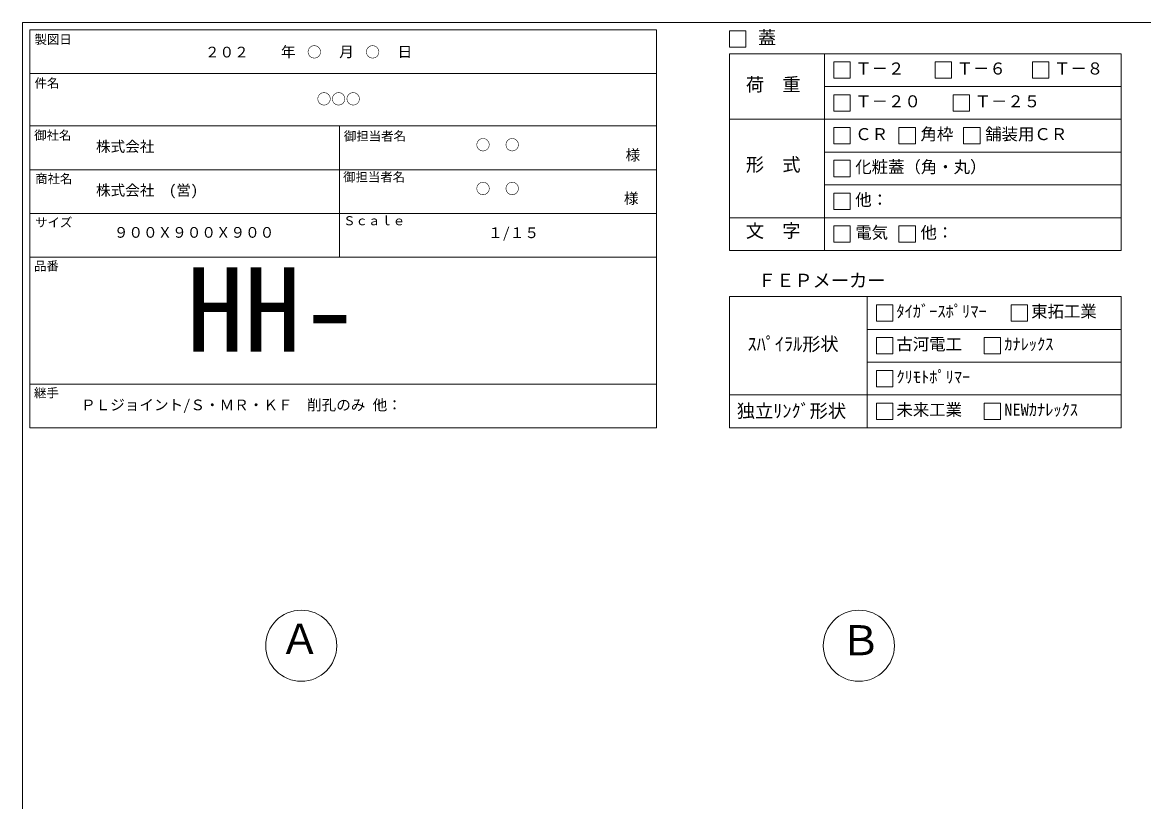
# Model space of a CAD drawing. Units: millimetres, scale not verified. Extents: x -4890 to 4890, y -2351 to 2350.
# Drawn here: x -1230 to 1847, y 213 to 2350 of the extents above; entities that cross this region are included whole.
import ezdxf
from ezdxf.enums import TextEntityAlignment as Align

# ---------------------------------------------------------------- set-up
doc = ezdxf.new("R2010")
doc.units = ezdxf.units.MM
doc.header["$LTSCALE"] = 10
for name, color, linetype, lineweight in [('0-2_waku', 7, 'Continuous', 18), ('0-3_gaikei', 7, 'Continuous', 18), ('0-E_文字１', 7, 'Continuous', 18), ('1-5_文字２', 7, 'Continuous', 5)]:
    doc.layers.add(name, color=color, linetype=linetype, lineweight=lineweight)
doc.styles.add('ＭＳ ゴシック', font='')
doc.styles.get('ＭＳ ゴシック').set_extended_font_data('MS Gothic')

msp = doc.modelspace()

# ---------------------------------------------------------------- linework, layer by layer
at = {"layer": '0-2_waku'}
for p, q in [((-1229.68, 2350.43), (-1229.68, -1924.57)), ((-1209.68, 2330.43), (-1209.68, 1238.43)), ((-1209.68, 2330.43), (510.32, 2330.43)), ((-1209.68, 2330.43), (-1209.68, 1238.43)), ((-1209.68, 2330.43), (510.32, 2330.43)), ((-1209.68, 2330.43), (-1209.68, 1238.43)), ((510.32, 2330.43), (510.32, 1238.43)), ((710.32, 2264.66), (1785.32, 2264.66)), ((710.32, 2264.66), (710.32, 1724.66)), ((970.98, 2264.66), (970.98, 1724.66)), ((1785.32, 2264.66), (1785.32, 1724.66)), ((-1209.68, 2210.43), (510.32, 2210.43)), ((-1209.68, 2210.43), (510.32, 2210.43)), ((-1209.68, 2210.43), (510.32, 2210.43)), ((-1209.68, 2210.43), (510.32, 2210.43)), ((970.98, 2174.66), (1785.32, 2174.66)), ((-1209.68, 2066.43), (510.32, 2066.43)), ((-1209.68, 2066.43), (510.32, 2066.43)), ((-359.68, 2066.43), (-359.68, 1706.43)), ((710.32, 2084.66), (1785.32, 2084.66)), ((970.98, 1994.66), (1785.32, 1994.66)), ((-1209.68, 1946.43), (510.32, 1946.43)), ((970.98, 1904.66), (1785.32, 1904.66)), ((-1209.68, 1826.43), (510.32, 1826.43)), ((710.32, 1814.66), (1785.32, 1814.66)), ((710.32, 1724.66), (1785.32, 1724.66)), ((-1209.68, 1706.43), (510.32, 1706.43)), ((710.32, 1598.43), (1785.32, 1598.43)), ((710.32, 1598.43), (710.32, 1238.43)), ((1088.13, 1598.43), (1088.13, 1238.43)), ((1785.32, 1598.43), (1785.32, 1238.43)), ((1088.13, 1508.43), (1785.32, 1508.43)), ((1088.13, 1418.43), (1785.32, 1418.43)), ((-1209.68, 1358.43), (510.32, 1358.43)), ((710.32, 1328.43), (1785.32, 1328.43)), ((-1209.68, 1238.43), (510.32, 1238.43)), ((710.32, 1238.43), (1785.32, 1238.43)), ((710.32, 1238.43), (1785.32, 1238.43))]:
    msp.add_line(p, q, dxfattribs=at)
msp.add_lwpolyline([(-1229.68, 2350.43), (4890.32, 2350.43), (4890.32, -1924.57)], dxfattribs=at)
at = {"layer": '0-3_gaikei'}
for centre in [(-464.68, 640.43), (1065.32, 640.43)]:
    msp.add_circle(centre, 97.5, dxfattribs=at)
at = {"layer": '0-E_文字１'}
for p, q in [((710.32, 2327.47), (710.32, 2282.47)), ((710.32, 2282.47), (755.32, 2282.47)), ((996.28, 2242.16), (1041.28, 2242.16)), ((996.28, 2242.16), (996.28, 2197.16)), ((996.28, 2242.16), (996.28, 2197.16)), ((996.28, 2242.16), (1041.28, 2242.16)), ((996.28, 2242.16), (996.28, 2197.16)), ((996.28, 2242.16), (1041.28, 2242.16)), ((1041.28, 2242.16), (1041.28, 2197.16)), ((1041.28, 2242.16), (1041.28, 2197.16)), ((1041.28, 2242.16), (1041.28, 2197.16)), ((1274.37, 2242.16), (1319.37, 2242.16)), ((1274.37, 2242.16), (1274.37, 2197.16)), ((1319.37, 2242.16), (1319.37, 2197.16)), ((1541.57, 2242.16), (1586.57, 2242.16)), ((1541.57, 2242.16), (1541.57, 2197.16)), ((1586.57, 2242.16), (1586.57, 2197.16)), ((996.28, 2197.16), (1041.28, 2197.16)), ((996.28, 2197.16), (1041.28, 2197.16)), ((996.28, 2197.16), (1041.28, 2197.16)), ((1274.37, 2197.16), (1319.37, 2197.16)), ((1541.57, 2197.16), (1586.57, 2197.16)), ((996.28, 2152.16), (1041.28, 2152.16)), ((996.28, 2152.16), (996.28, 2107.16)), ((1041.28, 2152.16), (1041.28, 2107.16)), ((1323.77, 2152.16), (1368.77, 2152.16)), ((1323.77, 2152.16), (1323.77, 2107.16)), ((1368.77, 2152.16), (1368.77, 2107.16)), ((996.28, 2107.16), (1041.28, 2107.16)), ((1323.77, 2107.16), (1368.77, 2107.16)), ((996.28, 2062.16), (1041.28, 2062.16)), ((996.28, 2062.16), (996.28, 2017.16)), ((996.28, 2062.16), (996.28, 2017.16)), ((1041.28, 2062.16), (1041.28, 2017.16)), ((1041.28, 2062.16), (1041.28, 2017.16)), ((1175.28, 2062.16), (1220.28, 2062.16)), ((1175.28, 2062.16), (1175.28, 2017.16)), ((1220.28, 2062.16), (1220.28, 2017.16)), ((1352.79, 2062.16), (1397.79, 2062.16)), ((1352.79, 2062.16), (1352.79, 2017.16)), ((1397.79, 2062.16), (1397.79, 2017.16)), ((996.28, 2017.16), (1041.28, 2017.16)), ((996.28, 2017.16), (1041.28, 2017.16)), ((1175.28, 2017.16), (1220.28, 2017.16)), ((1352.79, 2017.16), (1397.79, 2017.16)), ((996.28, 1972.16), (996.28, 1927.16)), ((1041.28, 1972.16), (1041.28, 1927.16)), ((996.28, 1927.16), (1041.28, 1927.16)), ((996.28, 1882.16), (1041.28, 1882.16)), ((996.28, 1882.16), (996.28, 1837.16)), ((996.28, 1882.16), (996.28, 1837.16)), ((1041.28, 1882.16), (1041.28, 1837.16)), ((1041.28, 1882.16), (1041.28, 1837.16)), ((996.28, 1837.16), (1041.28, 1837.16)), ((996.28, 1837.16), (1041.28, 1837.16)), ((996.28, 1792.16), (996.28, 1747.16)), ((1175.28, 1792.16), (1175.28, 1747.16)), ((996.28, 1747.16), (1041.28, 1747.16)), ((1175.28, 1747.16), (1220.28, 1747.16)), ((1113.43, 1575.93), (1113.43, 1530.93)), ((1483.02, 1575.93), (1528.02, 1575.93)), ((1483.02, 1575.93), (1483.02, 1530.93)), ((1483.02, 1575.93), (1528.02, 1575.93)), ((1483.02, 1575.93), (1483.02, 1530.93)), ((1483.02, 1575.93), (1528.02, 1575.93)), ((1483.02, 1575.93), (1483.02, 1530.93)), ((1528.02, 1575.93), (1528.02, 1530.93)), ((1528.02, 1575.93), (1528.02, 1530.93)), ((1528.02, 1575.93), (1528.02, 1530.93)), ((1113.43, 1530.93), (1158.43, 1530.93)), ((1483.02, 1530.93), (1528.02, 1530.93)), ((1483.02, 1530.93), (1528.02, 1530.93)), ((1483.02, 1530.93), (1528.02, 1530.93)), ((1113.43, 1485.93), (1158.43, 1485.93)), ((1113.43, 1485.93), (1113.43, 1440.93)), ((1158.43, 1485.93), (1158.43, 1440.93)), ((1409.34, 1485.93), (1409.34, 1440.93)), ((1113.43, 1440.93), (1158.43, 1440.93)), ((1409.34, 1440.93), (1454.34, 1440.93)), ((1113.43, 1395.93), (1113.43, 1350.93)), ((1113.43, 1350.93), (1158.43, 1350.93)), ((1113.43, 1305.93), (1158.43, 1305.93)), ((1113.43, 1305.93), (1113.43, 1260.93)), ((1158.43, 1305.93), (1158.43, 1260.93)), ((1409.34, 1305.93), (1454.34, 1305.93)), ((1409.34, 1305.93), (1409.34, 1260.93)), ((1454.34, 1305.93), (1454.34, 1260.93)), ((1113.43, 1260.93), (1158.43, 1260.93)), ((1409.34, 1260.93), (1454.34, 1260.93))]:
    msp.add_line(p, q, dxfattribs=at)
for points in [[(710.32, 2327.47), (755.32, 2327.47), (755.32, 2282.47)], [(710.32, 2327.47), (755.32, 2327.47), (755.32, 2282.47)], [(996.28, 2062.16), (1041.28, 2062.16), (1041.28, 2017.16)], [(996.28, 2062.16), (996.28, 2017.16), (1041.28, 2017.16)], [(996.28, 1972.16), (1041.28, 1972.16), (1041.28, 1927.16)], [(996.28, 1882.16), (1041.28, 1882.16), (1041.28, 1837.16)], [(996.28, 1882.16), (996.28, 1837.16), (1041.28, 1837.16)], [(996.28, 1792.16), (1041.28, 1792.16), (1041.28, 1747.16)], [(1175.28, 1792.16), (1220.28, 1792.16), (1220.28, 1747.16)], [(1113.43, 1575.93), (1158.43, 1575.93), (1158.43, 1530.93)], [(1409.34, 1485.93), (1454.34, 1485.93), (1454.34, 1440.93)], [(1113.43, 1395.93), (1158.43, 1395.93), (1158.43, 1350.93)]]:
    msp.add_lwpolyline(points, dxfattribs=at)

# ---------------------------------------------------------------- texts
at = {"layer": '0-E_文字１', "style": 'ＭＳ ゴシック'}
for s, height, p in [('製図日', 24.93, (-1196.41, 2283.99)), ('蓋', 36.66, (788.4, 2279.55)), ('\u3000\u3000年\u3000\u3000\u3000月\u3000\u3000\u3000日', 29.33, (-600.37, 2246.38)), ('Ｔ－２', 32.99, (1055.43, 2197.64)), ('Ｔ－６', 32.99, (1333.51, 2197.64)), ('Ｔ－８', 32.99, (1600.72, 2197.64)), ('件名', 24.93, (-1196.41, 2163.99)), ('荷\u3000重', 36.66, (755.28, 2150.85)), ('Ｔ－２０', 32.99, (1055.43, 2107.64)), ('Ｔ－２５', 32.99, (1382.91, 2107.64)), ('ＣＲ', 32.99, (1055.43, 2017.64)), ('角枠', 32.99, (1234.42, 2017.64)), ('舗装用ＣＲ', 32.99, (1411.93, 2017.64)), ('御社名', 24.93, (-1197.39, 2020.98)), ('御担当者名', 24.93, (-347.48, 2018.77)), ('御担当者名', 24.93, (-347.48, 2018.77)), ('様', 29.33, (425.27, 1963.27)), ('形\u3000式', 36.66, (755.28, 1930.89)), ('化粧蓋（角・丸）', 32.99, (1055.43, 1927.64)), ('商社名', 24.93, (-1194.78, 1901.94)), ('御担当者名', 24.93, (-349.69, 1906.46)), ('様', 29.33, (420.78, 1844.35)), ('他：', 32.99, (1055.43, 1837.64)), ('サイズ', 24.93, (-1194.78, 1781.94)), ('Ｓｃａｌｅ', 24.93, (-349.69, 1786.46)), ('９００Ｘ９００Ｘ９００', 29.33, (-978.74, 1750.9)), ('１/１５', 29.33, (47.86, 1749.95)), ('文\u3000字', 36.66, (755.28, 1749.41)), ('電気', 32.99, (1055.43, 1747.64)), ('他：', 32.99, (1234.42, 1747.64)), ('品番', 24.93, (-1197.78, 1662.29)), ('HH-', 230.9, (-778.95, 1378.27)), ('ＦＥＰメーカー', 36.66, (788.4, 1613.33)), ('ﾀｲｶﾞｰｽﾎﾟﾘﾏｰ', 32.99, (1168.4, 1531.42)), ('東拓工業', 32.99, (1537.99, 1531.42)), ('ｽﾊﾟｲﾗﾙ形状', 36.66, (759.93, 1438.77)), ('古河電工', 32.99, (1168.4, 1441.42)), ('ｶﾅﾚｯｸｽ', 32.99, (1464.31, 1441.42)), ('ｸﾘﾓﾄﾎﾟﾘﾏｰ', 32.99, (1168.4, 1351.42)), ('継手', 24.93, (-1197.78, 1314.29)), ('ＰＬジョイント/Ｓ・ＭＲ・ＫＦ\u3000削孔のみ 他：', 29.33, (-1068.69, 1277.64)), ('独立ﾘﾝｸﾞ形状', 36.66, (730.4, 1255.29)), ('未来工業', 32.99, (1168.4, 1261.42)), ('NEWｶﾅﾚｯｸｽ', 32.99, (1464.31, 1261.42)), ('Ａ', 82.48, (-524.7, 593.26)), ('Ｂ', 82.48, (1013.86, 589.55))]:
    msp.add_text(s, height=height, dxfattribs=at).set_placement(p, align=Align.BOTTOM_LEFT)
at = {"layer": '1-5_文字２', "style": 'ＭＳ ゴシック'}
for s, p in [('\u3000\u3000２０２\u3000\u3000\u3000\u3000○\u3000\u3000\u3000○', (-808.85, 2245.6)), ('○○○', (-422.17, 2116.77)), ('○\u3000○', (14.1, 1990.9)), ('株式会社', (-1027.68, 1986.52)), ('株式会社\u3000(営)', (-1027.68, 1866.52)), ('○\u3000○', (14.1, 1870.9))]:
    msp.add_text(s, height=29.33, dxfattribs=at).set_placement(p, align=Align.BOTTOM_LEFT)

doc.saveas('drawing.dxf')
